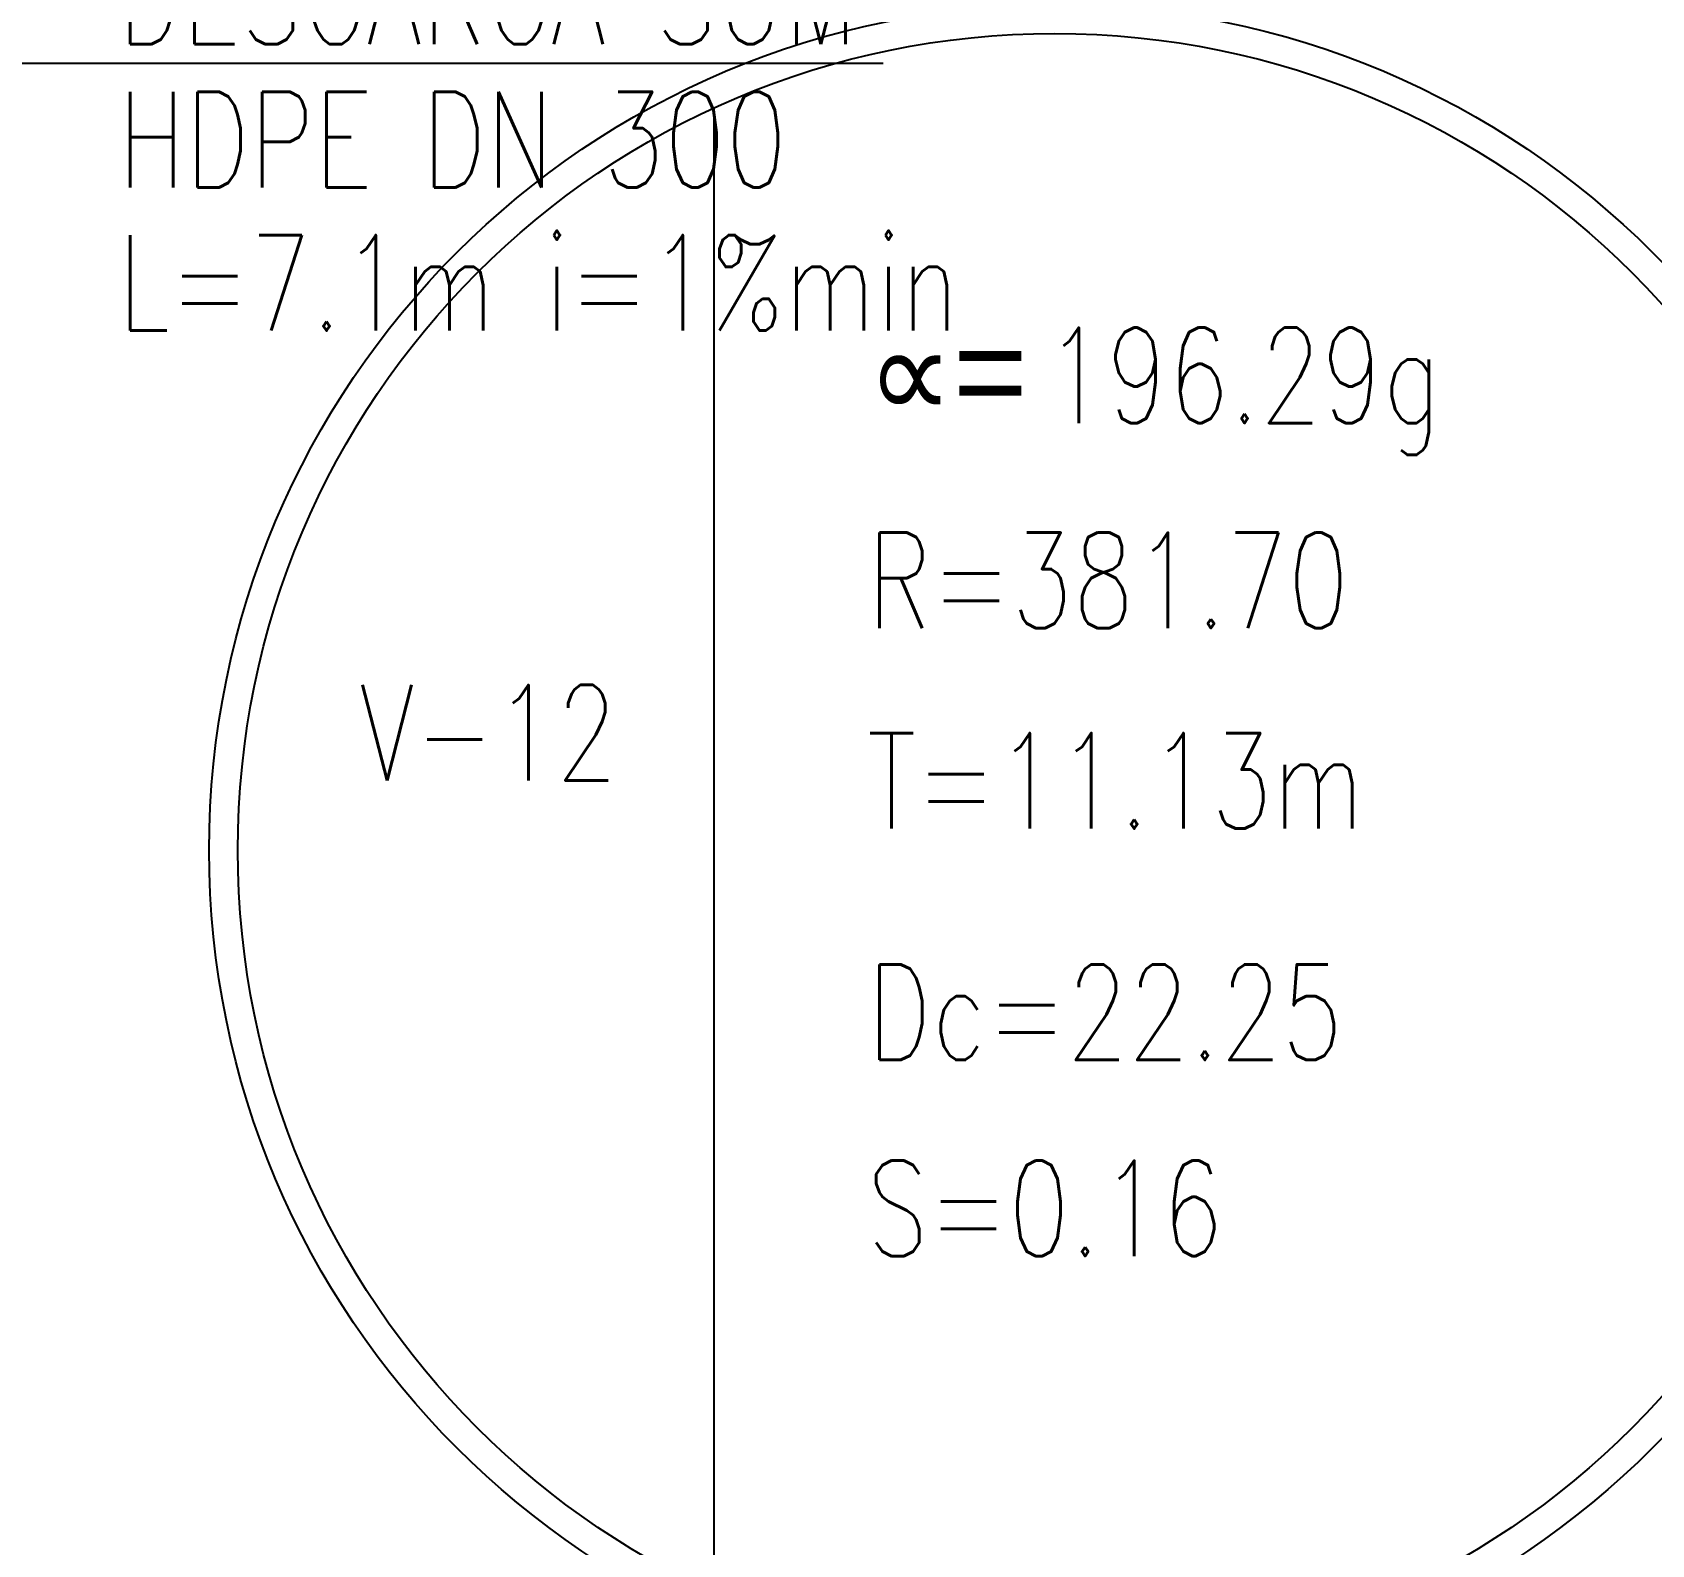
# Model space of a CAD drawing. Extents: x 352140 to 354978, y 6304672 to 6307963.
# Drawn here: x 352470.92 to 352487.87, y 6305954.48 to 6305970.32 of the extents above; entities that cross this region are included whole.
import ezdxf
from ezdxf import colors
from ezdxf.entities.mleader import LeaderData, LeaderLine
from ezdxf.math import Vec2, Vec3

# ---------------------------------------------------------------- set-up
doc = ezdxf.new("R2010")
doc.units = 0
doc.linetypes.add('DASHDOT', pattern=[1, 0.5, -0.25, 0, -0.25])
doc.layers.get('0').update_dxf_attribs({"linetype": 'CONTINUOUS'})
for name, color, linetype in [('02_Geo ext_Acotamiento', 7, 'CONTINUOUS'), ('02_Geo ext_Geometria', 2, 'CONTINUOUS'), ('03_Pav ext_HCV', 34, 'CONTINUOUS'), ('03_Pav ext_Vereda HC', 42, 'CONTINUOUS'), ('03_S2_Pav ext_Borde vereda', 7, 'CONTINUOUS'), ('05_All ext_Txt', 4, 'CONTINUOUS')]:
    doc.layers.add(name, color=color, linetype=linetype)
doc.layers.add('0_ASD_LINEA OFICIAL', color=253, linetype='DASHDOT', lineweight=20)
doc.styles.add('MtXpl_Symbol', font='symbol.ttf')
doc.styles.add('ROMANS', font='romans.shx', dxfattribs={"width": 0.75})
doc.dimstyles.new('Principal', dxfattribs={"dimscale": 0, "dimtxt": 2, "dimasz": 2, "dimexe": 1, "dimexo": 1, "dimtad": 1, "dimrnd": 0.05, "dimzin": 1, "dimtxsty": 'ROMANS', "dimcen": 2.5, "dimclrt": 2, "dimaunit": 2, "dimadec": 0, "dimazin": 0, "dimtfac": 1, "dimtmove": 0, "dimatfit": 3, "dimfxl": 1, "dimfxlon": 1, "dimarcsym": 0})

# ---------------------------------------------------------------- blocks, each defined once
blk = doc.blocks.new('_Dot')
at = {"color": 0, "linetype": 'ByBlock', "lineweight": -2}
blk.add_line((-0.5, 0), (-1, 0), dxfattribs=at)
at = {"color": 0, "linetype": 'ByBlock', "const_width": 0.5}
blk.add_lwpolyline([(-0.25, 0, 1), (0.25, 0, 1)], format="xyb", close=True, dxfattribs=at)
blk = doc.blocks.new('*D1356')
at = {"layer": '02_Geo ext_Acotamiento', "color": 0, "lineweight": -2, "transparency": 16777216}
blk.add_line((352474.0926318229, 6305972.204620175), (352473.118785715, 6305978.179346178), dxfattribs=at)
at = {"layer": '02_Geo ext_Acotamiento', "color": 0, "transparency": 16777216}
blk.add_solid([(352473.2832816129, 6305978.206158067), (352472.954289817, 6305978.152534289), (352472.9579143815, 6305979.166321564)], dxfattribs=at)
at = {"layer": '02_Geo ext_Acotamiento', "color": 2, "transparency": 16777216, "insert": (352474.5820595946, 6305974.84452452), "char_height": 1, "attachment_point": 5, "rotation": 279.2574751368675, "style": 'ROMANS'}
blk.add_mtext('R765,10', dxfattribs=at)
blk = doc.blocks.new('A$C27410629')
at = {"true_color": 0x136734, "transparency": 33554559}
h = blk.add_hatch(dxfattribs=at)
h.set_pattern_fill('ANSI31', color=116, scale=0.5)
h.set_pattern_definition([(45, (-8759.562515186517, -519.1035735587502), (-1.122532015133644, 1.122532015133644), [])])
h.paths.add_polyline_path([(137.5068959888558, 1252.464406617455, 0.1176268807227723), (109.8147584422568, 1254.193915082657, 0.06692451075002814), (94.44469839795602, 1249.334472017372, 0.3153492887079504), (64.30173641118381, 1196.270282113329, 0.02268268711599586), (65.7292635223912, 1185.310127003227), (112.3603922077091, 1218.953454515778), (153.4782689701005, 1161.962272479494), (172.1053089193083, 1139.480769404351), (187.9579650288579, 1141.807885415954), (193.565073162812, 1120.465553675225), (224.197974734232, 1050.129297271156), (250.6203797236194, 989.4787086543838), (268.1526288855184, 972.7353945672494, 7.254700715645028e-06), (291.4898137452492, 983.2987389690225), (238.1945199318034, 1105.633967029937), (205.2934048173047, 1181.112163638985), (177.0531538182076, 1197.651557407602)])
at = {"layer": '0_ASD_LINEA OFICIAL', "ltscale": 8, "const_width": 0.5}
blk.add_lwpolyline([(250.6203797236194, 989.4787086543838), (268.1526288854875, 972.7353945673531, 7.254700715664111e-06), (291.4898137452146, 983.2987389692971), (291.4898137452146, 983.2987389692971), (238.1945199318034, 1105.633967029937), (205.2934048173047, 1181.112163638985), (177.0531538182076, 1197.651557407602), (137.6146324061954, 1252.315079214)], format="xyb", dxfattribs=at)
blk = doc.blocks.new('*D1442')
at = {"layer": '02_Geo ext_Acotamiento', "color": 0, "lineweight": -2, "transparency": 16777216}
blk.add_line((352488.1045138871, 6305991.360616763), (352486.3127571843, 6305997.142946308), dxfattribs=at)
at = {"layer": '02_Geo ext_Acotamiento', "color": 0, "transparency": 16777216}
blk.add_solid([(352486.4719560309, 6305997.192276876), (352486.1535583376, 6305997.093615741), (352486.0167737762, 6305998.098139389)], dxfattribs=at)
at = {"layer": '02_Geo ext_Acotamiento', "color": 2, "transparency": 16777216, "insert": (352488.2236923871, 6305994.04286041), "char_height": 1, "attachment_point": 5, "rotation": 287.2165161879462, "style": 'ROMANS'}
blk.add_mtext('R102,70', dxfattribs=at)

msp = doc.modelspace()

# ---------------------------------------------------------------- hatches: boundary and pattern name
at = {"layer": '03_Pav ext_HCV'}
h = msp.add_hatch(dxfattribs=at)
h.set_pattern_fill('SWAMP', color=256, scale=0.025, angle=-5.87842838446813e-10, style=0)
h.set_pattern_definition([(359.9999999994121, (0, 0), (0.3175000000056422, 0.5499261309017425), [0.079375, -0.555625]), (90, (0.0396875, -4.071855352894005e-13), (-0.3174999999943578, 0.5499261309082575), [0.0396875, -1.06016476181]), (90, (0.049609375, -5.089819191117507e-13), (-0.3174999999943578, 0.5499261309082575), [0.03175, -1.06810226181]), (90, (0.029765625, -3.053891514670504e-13), (-0.3174999999943578, 0.5499261309082575), [0.03175, -1.06810226181]), (59.99999999941215, (0.05953125000000001, -6.107783029341008e-13), (-0.3174999995629745, 0.5499261311573168), [0.0254, -0.6096]), (119.9999999994121, (0.01984375, -2.035927676447003e-13), (-0.6349999995686166, 2.555744082988348e-10), [0.0254, -0.6095999999999999])])
h.paths.add_polyline_path([(352360.868372727, 6306028.31840835, 0.2867501767208371), (352276.1412867496, 6306023.175510557, 0.01869958964940587), (352271.7705830562, 6306019.63894139, 0.1387730875209856), (352249.4208122046, 6305985.325619695, 0.08211699766830355), (352247.1096555825, 6305968.544474194), (352254.11489188, 6305968.473110226, -0.0849190631894005), (352256.1782145034, 6305983.480684427, -0.1378571209184878), (352276.3741181307, 6306014.365663016, -0.08216666129112944), (352277.762515263, 6306015.224032857), (352283.6096528716, 6306017.625902134, -0.7562922686620178), (352284.3226251645, 6306016.717655372), (352280.5182882363, 6306011.50930614, -0.05613840177760803), (352279.7611070714, 6306010.685063163, 0.1378525137337985), (352260.9870741788, 6305982.104565816), (352259.4697379309, 6305977.322016968, 0.03125424276533748), (352257.2518488735, 6305968.441153317), (352264.3677510897, 6305968.368661969, -0.02665530429574394), (352266.1419831768, 6305975.205145839), (352267.6593194248, 6305979.987694686, -0.1347586241790884), (352283.8411908795, 6306004.95120816, 0.05309188545623043), (352286.6875024904, 6306008.087643748), (352291.8375113436, 6306015.138292825, -0.1315344263085925), (352295.8643306832, 6306018.383788061, -0.2245901210606135), (352352.3677380227, 6306016.96834866, -0.1771469914567127), (352353.7775416014, 6306015.464844507), (352355.0256382796, 6306012.534005799, 0.1587547824207233), (352356.2473872155, 6306011.133888852), (352356.61527247, 6306010.904603812, 0.03127920765357715), (352404.2635354987, 6305985.296902456, 0.1549179150466921), (352406.0652175725, 6305985.073782303), (352409.3647523095, 6305985.688455695, -0.1516099281221849), (352411.13108648, 6305985.481296828, 0.09607903957190114), (352450.5630709757, 6305976.410355219, 0.02015954793188863), (352451.6638567296, 6305976.417867715, 0.03045081609371835), (352465.8170346431, 6305977.967684446, -0.006248532946582673), (352484.699637598, 6305980.9866748, 0.02063806963239873), (352496.4057222297, 6305983.221488672, 0.002065357639369774), (352497.5663418849, 6305983.498192595), (352495.9099347821, 6305990.600186132), (352492.9982529592, 6305990.597078585, -0.7874431456719597), (352492.7225948891, 6305991.73057545), (352495.3422021209, 6305993.034390673), (352493.6820656086, 6306000.152374386, 0.03088089592298866), (352481.5194309896, 6305996.589871377, -0.06443924997046216), (352455.7354173818, 6305990.740502411), (352459.2428169689, 6305990.830949344), (352455.7354173818, 6305990.740502411, -0.01148082269427051), (352451.0179998683, 6305990.402995264, -0.02776823934322075), (352440.8206754049, 6305991.327020614), (352444.24992591, 6305990.587070875), (352440.8206754049, 6305991.327020614, -0.07020690110198488), (352416.0878331155, 6305998.601983743), (352416.6023085983, 6305998.041795899), (352413.0038271977, 6305999.99411206, -0.03572216795586271)])
at = {"layer": '03_Pav ext_Vereda HC'}
h = msp.add_hatch(dxfattribs=at)
h.set_pattern_fill('DOTS', color=256, scale=0.2, style=0)
h.set_pattern_definition([(0, (0, 0), (0.15875, 0.3175), [0, -0.3175])])
h.paths.add_polyline_path([(352533.7781987465, 6305988.647630177, 0.001234498587345054), (352535.675126165, 6305989.286498093), (352535.0273047538, 6305991.17866681, -0.001236873237655371), (352533.135689451, 6305990.541615871, -0.02053009870907239), (352503.8853697219, 6305981.940228953), (352503.2840382411, 6305984.518491437), (352499.4039184833, 6305983.544208242), (352499.9993888386, 6305980.991075858, -0.008887102906639828), (352487.1047705442, 6305978.156272031, -0.01455549524336389), (352464.6282001356, 6305974.170378275, -0.008990183444713605), (352459.9926205119, 6305973.570179023), (352460.1984365283, 6305971.58073849, 0.009019331760126793), (352464.9206284034, 6305972.191872346, 0.01455169346436648), (352487.5052945014, 6305976.196778146, 0.03211359260083807)])
h.paths.add_polyline_path([(352453.0159213872, 6305972.983824089, -0.006800505392013569), (352449.4833227422, 6305972.830716716, -0.009066641678675507), (352444.7696182578, 6305972.776126778), (352444.5771080579, 6305970.777466943, 0.01638310348206576), (352453.2219476647, 6305970.992351152)])
h.paths.add_polyline_path([(352389.6460369565, 6305991.879874823, -0.01753322086345317), (352376.9513572304, 6305998.31509122), (352352.1532079588, 6306011.99899601, 0.04440363374849853), (352342.0535807689, 6306016.089608755, 0.1133237876608219), (352314.4714570942, 6306018.047333277), (352314.9360717349, 6306016.097052595, -0.1572406347358349), (352351.2139975071, 6306010.232972499), (352375.9850852466, 6305996.564000573, 0.01750636999426037), (352388.7848668274, 6305990.074641938, -0.0115901603268221), (352405.9871731158, 6305981.141781882, 0.08676206377402094), (352437.5751283566, 6305971.093253941), (352437.7670282808, 6305973.085577833, -0.0864982168626583), (352406.9311932966, 6305982.905094895, 0.01159024218480682)])
h.paths.add_polyline_path([(352298.9308368328, 6306011.291528256, -0.04076991370934013), (352308.0869286793, 6306014.635858133), (352307.6251471448, 6306016.57596012, 0.04303443395370096), (352297.5531387314, 6306012.854879401, 0.2722251189562815), (352266.1428912832, 6305966.550484804), (352264.4334961653, 6305966.567898809, 0.01531595787327513), (352263.8567137016, 6305962.573567073), (352266.0299973136, 6305962.551427328, 0.02154698335859366), (352266.2729303729, 6305957.80291892, 0.06328346041658212), (352273.0108519612, 6305926.495241333, 0.007703608626722357), (352278.1261176605, 6305912.650623268), (352279.9891282905, 6305913.378097652, -0.007677046379327455), (352274.9122720578, 6305927.117035691, -0.06339052285138146), (352268.2648698924, 6305957.982510693, -0.3183358391945924)])

# ---------------------------------------------------------------- linework, layer by layer
at = {"layer": '02_Geo ext_Geometria'}
msp.add_lwpolyline([(352478.0529432297, 6305969.524657736), (352478.0529432297, 6305953.983127601)], dxfattribs=at)
for radius in [8.850000000031127, 8.550000000031126]:
    msp.add_circle((352481.6191331109, 6305961.753892669), radius, dxfattribs=at)

# ---------------------------------------------------------------- block references
at = {"layer": '03_S2_Pav ext_Borde vereda', "linetype": 'Continuous'}
msp.add_blockref('A$C27410629', (352203.9623478023, 6304761.713605438), dxfattribs=at)

# ---------------------------------------------------------------- texts
at = {"layer": '02_Geo ext_Geometria', "style": 'ROMANS', "width": 0.75}
for s, p in [('196.29g', (352481.5177888402, 6305966.22631538)), ('R=381.70', (352479.6552554003, 6305964.078820056)), ('V-12', (352474.3420086612, 6305962.484297921)), ('T=11.13m', (352479.6552554003, 6305961.980096715)), ('Dc=22.25', (352479.6552554003, 6305959.558850458)), ('S=0.16', (352479.6552554003, 6305957.504675481))]:
    msp.add_text(s, height=0.9999999999999998, dxfattribs=at).set_placement(p)
at = {"layer": '02_Geo ext_Geometria', "style": 'MtXpl_Symbol'}
msp.add_text('µ=', height=0.9999999999999998, dxfattribs=at).set_placement((352479.6552554003, 6305966.26861451))

# ---------------------------------------------------------------- dimensions: what is measured, and where the dimension line sits
at = {"layer": '02_Geo ext_Acotamiento'}
for center, mpoint, override, picture, middle in [((352516.4139157392, 6305900.000952535), (352486.0167737762, 6305998.098139389), {"dimfxl": 0.22}, '*D1442', (352487.3566272391, 6305993.774184995)), ((352596.0415848349, 6305224.025236828), (352472.9579143815, 6305979.166321564), {"dimaunit": 0, "dimfxl": 0.22, "dimarcsym": 1}, '*D1356', (352473.6861444369, 6305974.698495483))]:
    dim = msp.add_radius_dim(center=center, mpoint=mpoint, dimstyle='Principal', override=override, dxfattribs=at)
    dim.commit()
    dim.dimension.update_dxf_attribs({"geometry": picture, "text_midpoint": middle, "dimtype": 164})

# ---------------------------------------------------------------- leaders
at = {"layer": '05_All ext_Txt'}
ml = msp.add_multileader_mtext('Standard', dxfattribs=at)
ml.set_content('{\\C256;DESCARGA SUM \\PHDPE DN 300\\PL=7.1m i=1%min}', color=2, style='ROMANS')
ml.set_leader_properties(color=7)
ml.set_arrow_properties(name='DOT')
ml.build(insert=Vec2(0, 0))
ml.multileader.update_dxf_attribs({"text_left_attachment_type": 6, "text_right_attachment_type": 6, "dogleg_length": 1.040329146316736, "arrow_head_size": 0.5})
ctx = ml.context
ctx.base_point, ctx.char_height, ctx.arrow_head_size, ctx.landing_gap_size, ctx.plane_origin, ctx.plane_x_axis, ctx.plane_y_axis = Vec3(352471.761994196, 6305969.99409331, -3.637050608614542e-08), 1, 0.5, 0.05000000250530529, Vec3(352492.6877231065, 6305990.914704525, -1.355303015918893e-08), Vec3(1, -1.387778780781446e-15, -3.517525297178413e-09), Vec3(1.403991249853975e-15, 1, 4.609055430399856e-09)
ctx.left_attachment, ctx.right_attachment = 6, 6
notes = []
notes.append((ctx, [(0, (1, 1, 0), (352470.7216650497, 6305969.99409331, -3.271112199658428e-08), (1, -1.387778780781446e-15, -3.517525297178413e-09), 1.040329146316736, [(1, [(352464.5288134101, 6305980.813513631, 3.893969829670284e-08)], 0, [])])]))
ctx.mtext.insert, ctx.mtext.text_direction, ctx.mtext.rotation, ctx.mtext.line_spacing_factor, ctx.mtext.line_spacing_style, ctx.mtext.flow_direction, ctx.mtext.extrusion = Vec3(352471.8119941985, 6305971.19409331, -3.101551584333699e-08), Vec3(1, -1.387778780781446e-15, -3.517525297178413e-09), 6.283185307179584, 0.8999999999999998, 2, 5, Vec3(3.517525297178408e-09, -4.609055430399862e-09, 1)
for ctx, leaders in notes:
    for number, flags, end, landing, length, lines in leaders:
        leader = LeaderData()
        leader.index, (leader.has_last_leader_line, leader.has_dogleg_vector, leader.attachment_direction) = number, flags
        leader.last_leader_point, leader.dogleg_vector, leader.dogleg_length = Vec3(end), Vec3(landing), length
        for number, points, colour, breaks in lines:
            line = LeaderLine()
            line.index, line.vertices, line.color, line.breaks = number, Vec3.list(points), colors.encode_raw_color(colour), breaks
            leader.lines.append(line)
        ctx.leaders.append(leader)

doc.saveas('drawing.dxf')
